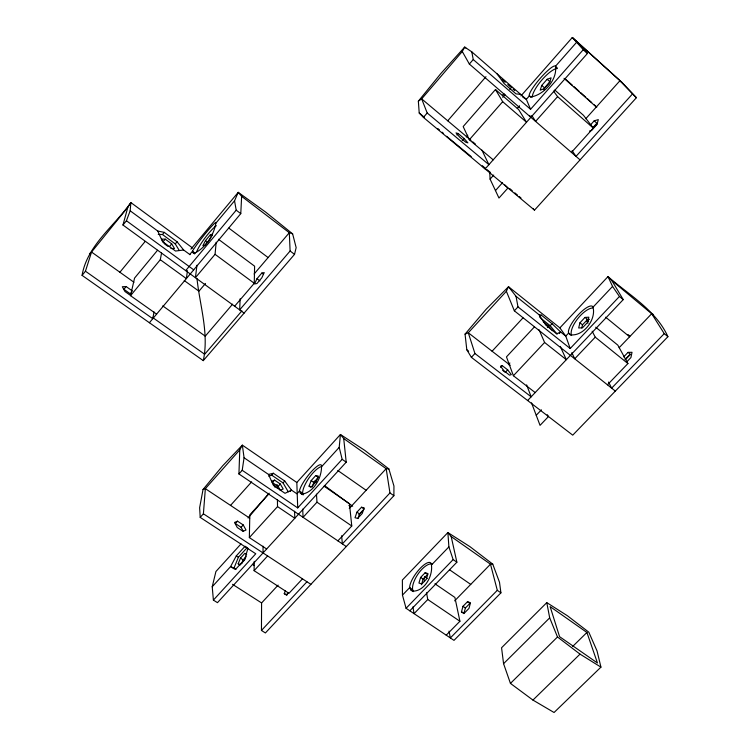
<?xml version="1.0" encoding="UTF-8"?>
<svg xmlns="http://www.w3.org/2000/svg" width="750" height="750" viewBox="0 0 750 750"><rect width="100%" height="100%" fill="white"/><g stroke="black" fill="none" stroke-linecap="round" stroke-linejoin="round"><path stroke-width="1.12" d="M263.034 552.938L263.062 546.188M346.209 462.178L342.159 459.328L339.206 447.375L340.416 434.503L343.716 438.544L346.209 462.178L217.463 602.672L213.394 600.103L255.769 553.772L200.203 517.388L199.631 507.703L203.044 489.488L222.684 465.797L242.353 445.134L244.069 457.762L242.203 470.297L297.712 507.919L296.822 482.484L340.416 434.503L364.631 450.262L388.884 468.947L393.947 486.047L393.891 495.703L265.397 632.953L261.45 630.459L261.591 602.944L278.137 585.112M302.484 578.831L288.975 593.316L254.1 570.675L254.222 561.337M234.637 306.234L254.259 283.284L254.606 266.184L218.438 239.269M266.653 548.981L249.347 537.591L249.806 514.884L268.594 494.1M346.294 546.544L238.931 473.962L239.784 449.841L242.353 445.134L296.822 482.484M240.15 298.781L239.662 309.881L290.109 251.006L289.312 232.716L241.641 196.341L238.219 192.338L190.922 249.131M149.4 322.734L240.778 213.637L241.641 196.341M192.816 248.156L130.866 202.575C114.234 226.228 87.112 245.438 82.078 275.372L203.287 360.637L294.534 254.353L296.156 247.622L292.631 233.869L265.659 212.1L238.219 192.338L234.544 200.803L215.831 223.247C213.806 235.322 205.575 247.856 194.447 253.247L193.088 252.769L192.487 251.25L189.675 254.616M200.203 517.388L203.4 513.797L205.35 488.672L239.784 449.841M244.097 313.106L122.962 225.019L126.422 220.753L130.172 210.806L130.866 202.575L127.838 207.225L91.547 252.047L89.438 253.753M196.959 265.219L195.422 277.706L215.062 254.325L216.178 242.269M187.463 270.647L186.356 278.616L160.294 259.716L161.559 253.059M154.031 311.916L152.775 318.703L85.453 271.209L91.547 252.047L133.959 282.262M203.287 360.637C209.175 333.356 199.838 305.775 196.988 278.606M156.609 314.137L130.528 295.678L134.55 278.109L157.528 250.266M213.394 600.103L212.222 586.744L215.925 571.519L241.022 543.9M581.737 327.966L582.497 324.853L587.559 319.491L589.472 319.378M579.947 322.8L578.672 327.984L582.488 327.806L587.597 322.397L588.844 317.194L585.009 317.419L579.947 322.8L582.497 324.853M463.884 613.612L465.403 607.978L469.913 603.394L467.484 601.725L462.975 606.319L461.447 611.953L463.069 613.059M122.962 225.019L127.838 207.225M247.95 548.278L244.734 559.322L235.828 569.081L230.597 566.578L212.222 586.744M421.444 584.747L423.122 579.122L427.641 574.434L425.138 572.719L420.619 577.416L418.931 583.041L421.781 583.997L426.337 579.272L428.006 573.628L425.138 572.719M543.919 89.756L544.519 87.862L549.928 81.731L547.144 79.275L541.734 85.416L540.216 90.15L544.144 88.753L549.6 82.566L551.1 77.822L547.144 79.275M357.956 518.606L359.569 513.956L364.134 509.053L361.509 507.234L356.944 512.147L355.003 517.725L357.647 518.409L362.25 513.469L364.181 507.872L361.509 507.234M287.259 594.422L287.963 592.519M286.903 595.378L284.259 593.663L285.319 590.812M312.113 487.078L313.866 482.447L318.45 477.431L315.741 475.566L311.166 480.581L309.047 486.141L310.856 487.387M241.659 563.672L243.187 559.875L245.391 557.456M245.1 558.881L246.253 556.022M239.991 564.984L238.181 563.803L240.478 558.113L244.884 553.284L246.694 554.456M232.978 568.116L230.597 566.578L236.287 555.891L245.062 546.253L247.162 547.631L238.387 557.259L233.775 568.631L235.866 569.541M256.997 278.7L254.531 283.95L256.913 283.547L261.797 277.847L264.244 272.587L261.834 273.038L256.997 278.7L259.941 280.884M653.531 314.531L651.684 313.725L611.794 280.509L607.997 276.6C629.222 295.162 655.847 310.031 667.922 336.684L572.737 435.159L471.394 357.356L466.8 349.753L465.056 334.125L468.291 332.775L506.372 291.262L508.519 286.716L559.875 327.872L565.772 336.103L570.206 348.516L619.434 296.466L612.562 286.425L607.997 276.6L559.875 327.872M205.519 240.563L202.838 245.766L205.003 245.166L209.887 239.316L212.569 234.113L210.366 234.759L205.519 240.563L207.806 242.259M622.031 82.519L572.316 37.5L622.031 82.519L636.403 97.706L534.506 210.141L423.412 117.394L419.213 113.016L418.35 101.175L421.669 98.888L462.281 51.497L464.7 47.072L471.788 51.844L526.341 99.319L530.569 109.312L583.303 49.669L572.316 37.5L520.903 95.963M82.078 275.372L85.453 271.209M418.35 101.175L440.963 73.406L464.7 47.072L465.881 48.112M119.887 272.241L145.069 241.547M158.241 234.412L162.469 234.525L164.25 232.359L177.066 241.772L183.637 249.994L190.022 254.672M132.591 291.131L126.15 286.566L123.9 289.294L130.341 293.859L131.466 292.5M162.947 241.95L165.253 239.156L171.684 243.872L174.506 248.541L170.878 248.512M169.388 246.656L171.684 243.872M130.528 295.678L160.294 259.716M466.312 136.941L467.756 135.188M179.241 250.444L175.284 243.928L177.066 241.772M185.681 270.628L236.203 210.178L234.544 200.803M248.063 517.969L269.203 493.181M205.481 283.463L198.956 291.206L184.228 280.547M465.056 334.125L486.178 309.225L508.519 286.716L516.019 296.288L539.044 314.719L545.794 325.106L556.669 333.788L560.644 331.997L565.772 336.103L568.603 333.103L571.594 335.494A18.009 7.228 -50.7 0 1 577.247 319.303A18.009 7.228 -50.7 0 1 592.528 307.978M254.109 273.994L289.312 232.716L292.631 233.869M232.603 304.163L205.275 336.159L162.75 305.906M241.913 310.866L204.694 354.262L152.428 317.381M508.397 364.753L509.887 363.009M423.412 117.394L427.2 112.997L421.669 98.888L471.028 140.372M580.059 159.872L469.35 64.05L473.241 59.541L471.788 51.844M447.731 120.797L485.981 76.697M495.469 89.531L502.678 101.681L526.509 122.241L518.634 109.556L495.469 89.531L463.172 126.562L469.312 139.763L493.2 159.834M456.909 134.981L458.175 133.537L464.081 138.497L467.897 142.856L465.797 142.266L459.834 137.269L456.019 132.9L458.175 133.537M462.197 140.653L464.081 138.497M502.706 97.322L505.003 94.706M509.7 89.391L511.687 87.112M469.312 139.763L502.678 101.681M517.284 108.384L519.572 105.788M576.413 42.497L555.487 66.253C557.559 79.575 543.994 94.837 531.028 96.956L529.369 95.888L526.341 99.319L522.722 97.088M576.366 41.325L587.466 53.438L485.138 168.928L482.241 166.013M553.5 91.106L557.587 96.628L535.603 121.387L531.844 115.556M504.891 184.922L507.966 187.988L498.966 198.038L490.087 179.147L493.697 175.087M238.931 473.962L242.203 470.297M495.469 190.594L502.575 182.625M230.531 505.406L251.644 481.856M585.778 118.725L619.913 80.756L636.403 97.706M268.819 476.203L271.678 475.134L273.366 473.259L284.747 481.041L291.45 490.078L296.906 493.8L299.466 490.997A17.597 3.966 -52.8 0 1 311.484 471.544A17.597 3.966 -52.8 0 1 321.562 466.744L339.206 447.375M590.334 125.1L594.188 120.825L598.303 119.606L597.009 124.425L591.562 130.453L589.519 131.034M237.516 521.166L234.525 522.45L237.291 527.55L243.056 531.347L246.009 530.025L243.234 524.944L237.516 521.166L235.378 523.538L241.097 527.306L243.309 531.375M280.387 490.144L283.191 489.009L280.275 484.003L274.566 480.113L272.381 482.522L278.1 486.413L280.425 490.425M593.025 127.472L596.878 123.206L594.188 120.825M592.575 128.775L597.178 123.675M571.434 152.4L593.344 128.119L583.519 115.35L554.812 90.038M274.856 487.172L277.209 484.575M632.381 94.069L576.019 156.375L572.119 150.666M241.097 527.306L243.234 524.944M278.1 486.413L280.275 484.003M288.309 491.897L283.059 482.906L284.747 481.041M290.166 491.484L291.45 490.078L285.038 493.322L273.478 485.466L268.509 474.441L244.069 457.762M249.347 537.591L277.519 506.606L277.425 499.65M313.331 482.794L315.591 480.328L315.731 482.625M244.716 559.837L240.281 564.694L238.181 563.803M297.712 507.919L342.159 459.328M254.1 570.675L267.619 555.947M316.462 494.138L316.978 502.191L303.075 517.331L302.709 509.156M471.394 357.356L474.938 353.512L468.291 332.775L510.216 365.278M615.337 391.088L514.359 310.828L517.987 306.891L516.019 296.288M492.084 351.225L522.966 317.906M349.266 508.463L386.166 468.694L388.884 468.947M502.416 95.306L504 93.6M539.438 317.128L541.303 315.122L552.019 323.709L560.644 331.997L559.228 333.497M358.969 514.697L362.756 510.628M534.347 326.972L506.466 356.887L513.394 375.741L535.181 392.569M288.019 593.091L286.537 594.675L284.259 593.663M337.894 540.862L351.769 525.984L349.453 503.709L324.056 486.169M500.691 367.359L502.266 365.672L507.666 369.844L511.331 374.587L509.597 375.178L504.159 370.988L500.494 366.216L502.266 365.672M261.45 630.459L306.956 581.766M343.716 438.544L386.166 468.694L389.962 492.947L342.356 543.881L341.625 535.772M507.666 369.844L505.303 372.366L502.603 370.284M547.406 327.347L548.616 326.053L543.234 321.759M557.119 334.153L550.163 325.697L552.019 323.709M513.394 375.741L544.594 342.469L539.044 329.719M612.562 286.425L593.016 307.181C596.381 319.575 583.369 336.722 570.253 334.772L568.603 333.103M527.634 400.538L623.231 299.616L611.794 280.509M592.163 331.209L595.247 337.162L574.716 358.8L571.838 352.669M536.231 415.275L541.416 409.828M619.144 347.709L651.684 313.725L664.247 333.637L667.922 336.684M623.719 356.859L628.041 352.369L632.016 352.303L630.928 357.544L626.569 362.072M625.003 359.569L629.634 354.75M625.462 359.606L630.506 354.366L628.041 352.369M402.459 595.106L402.375 580.022L447.881 532.566L470.072 546.741L492.75 564.131L499.5 582.253L500.925 592.847L453.994 640.369L406.069 608.297L402.459 595.106L409.669 587.625L412.603 589.603L413.372 591.609L410.775 589.856L409.669 587.625M409.65 587.644A16.866 5.419 -53.6 0 1 420.319 568.228A16.866 5.419 -53.6 0 1 431.484 564.966L448.894 546.881L447.881 532.566L451.191 536.578L490.491 564.197L492.75 564.131M607.444 384.816L627.919 363.562L617.841 345.159L595.716 327.197M664.247 333.637L611.644 388.144L608.569 382.05M406.069 608.297L453.141 559.603L448.894 546.881M409.819 610.809L456.881 562.209L451.191 536.578M426.553 592.781L427.762 599.503L414.047 613.641L412.941 606.834M454.641 600.872L490.491 564.197L497.297 590.325L500.925 592.847M446.231 635.166L459.919 621.262L454.884 597.422L434.925 583.781M497.297 590.325L450.356 637.931L449.016 631.134M546.788 602.625L501.562 647.756L503.569 663.666L510.441 683.4L532.95 700.078L554.062 712.5L600.938 667.134L597.038 650.925L588.806 632.184L567.356 615.712L546.788 602.625L549.694 617.85L557.494 636.984L580.022 654.122L600.938 667.134M503.569 663.666L549.694 617.85M510.441 683.4L557.494 636.984M572.7 646.416L586.922 632.475L550.125 606.609L559.575 636.666L597.45 662.981L586.922 632.475M532.95 700.078L580.022 654.122M274.566 480.113L271.716 481.2L274.631 486.234M203.044 489.488L205.35 488.672L249.722 518.156M268.509 474.441L273.366 473.259M183.637 249.994L175.528 251.044L162.487 241.509L157.772 231.037L130.172 210.806M126.15 286.566L122.316 286.734L124.959 291.525L130.528 295.463M165.253 239.156L161.578 239.081L164.381 243.769L168.094 246.478M520.716 94.425L516 93.863L504.075 83.494L497.053 73.828M539.044 314.719L541.303 315.122M315.741 475.566L318.244 476.062L316.134 481.641L311.512 486.694L309.047 486.141M157.772 231.037L164.25 232.359M467.484 601.725L470.494 602.737L468.975 608.4L464.438 613.022L461.447 611.953M471.188 156.581L446.616 136.275M324.525 485.597L352.678 506.222M232.5 584.316L261.591 602.944M252.394 564.281L254.334 565.547M240.478 558.113L243.187 559.875M236.287 555.891L238.387 557.259M203.4 513.797L310.894 584.353M277.519 506.606L294.816 518.259L294.562 511.238M427.762 599.503L459.919 621.262M420.619 577.416L423.122 579.122M462.975 606.319L465.403 607.978M316.978 502.191L351.769 525.984M303.113 494.972L302.634 493.162L299.466 490.997L300.309 493.059L301.856 494.166C313.725 492.544 321.591 478.031 321.534 466.772M424.472 576.638L427.322 578.587M300.309 493.059L302.175 494.334M271.678 475.134L283.059 482.906M348.909 505.5L350.794 506.803M311.166 480.581L313.866 482.447M356.944 512.147L359.569 513.956M449.616 569.812L470.738 584.409M453.141 559.603L456.881 562.209M337.8 470.494L366.131 490.284M389.962 492.947L393.891 495.703M126.422 220.753L193.716 269.831M192.487 251.25L195.169 253.219M193.088 252.769L194.662 253.931M162.469 234.525L175.284 243.928M215.062 254.325L254.259 283.284M210.366 234.759L211.884 235.894M261.834 273.038L263.306 274.134M410.775 589.856L412.566 591.178C424.669 591.413 432.975 575.981 431.456 564.984M228.825 228.103L268.116 257.569M236.203 210.178L240.778 213.637M290.109 251.006L294.534 254.353M474.938 353.512L531.169 396.806L526.613 384.862M466.8 349.753L468.619 351.159M544.594 342.469L566.325 359.681L560.25 346.388M517.987 306.891L570.206 348.516M540.328 317.841L550.163 325.697M595.247 337.162L627.919 363.562M585.009 317.419L587.559 319.491M586.866 320.016L588.638 321.45M605.625 317.166L629.606 336.788M619.434 296.466L623.231 299.616M427.2 112.997L488.916 164.672L481.912 150.141M419.213 113.016L424.519 117.441M437.756 128.503L439.528 129.975M482.663 166.003L485.259 168.169M486.994 169.612L490.453 172.509M509.597 188.484L512.222 190.688M514.856 192.881L517.491 195.075M519.244 196.537L520.997 198.009M472.753 141.825L475.35 144.009M628.059 334.566L629.794 336.038M473.241 59.541L530.569 109.312M501.769 79.322L505.191 82.303M507.769 84.544L510.338 86.775M512.981 89.072L514.744 90.609M529.369 95.888L531 97.312M565.237 78.928L572.212 85.05M557.587 96.628L593.344 128.119M541.734 85.416L544.519 87.862M564.009 78.309L596.306 107.016M557.119 67.706L555.487 66.253A19.828 3.478 -49.2 0 0 540.628 77.878A19.828 3.478 -49.2 0 0 529.341 95.916M573.938 86.578L579.019 91.153M580.706 92.672L585.797 97.247M587.484 98.766L591.722 102.572M594.263 104.859L596.803 107.147M583.303 49.669L587.466 53.438M442.172 132.188L443.569 133.528M532.959 208.509L534.506 210.141M548.616 326.053L552.441 330.712M547.238 414.703L548.475 416.541L540.047 425.353L531.516 402.853M529.678 115.425L530.878 117.309M462.281 51.497L469.35 64.05M586.491 320.287L588.038 323.269M506.372 291.262L514.359 310.828M423.928 578.222L424.537 581.587M489.722 172.209L490.087 179.147M277.228 485.738L277.256 488.053M302.634 493.162A17.531 5.672 -55.1 0 1 308.981 477.984A17.531 5.672 -55.1 0 1 321.038 466.669M532.256 97.013A19.772 5.559 -49.6 0 1 542.353 79.425A19.772 5.559 -49.6 0 1 557.391 68.522M568.575 333.131A18.075 5.419 -49.6 0 1 578.7 314.419A18.075 5.419 -49.6 0 1 593.044 307.153M192.459 251.288A19.069 1.359 -51.4 0 1 206.522 232.209A19.069 1.359 -51.4 0 1 215.859 223.209M196.669 251.728A19.003 3.394 -53.2 0 1 216.384 225.656M412.603 589.603A16.819 6.984 -56.2 0 1 419.119 572.541A16.819 6.984 -56.2 0 1 432.056 564.047"/></g></svg>
